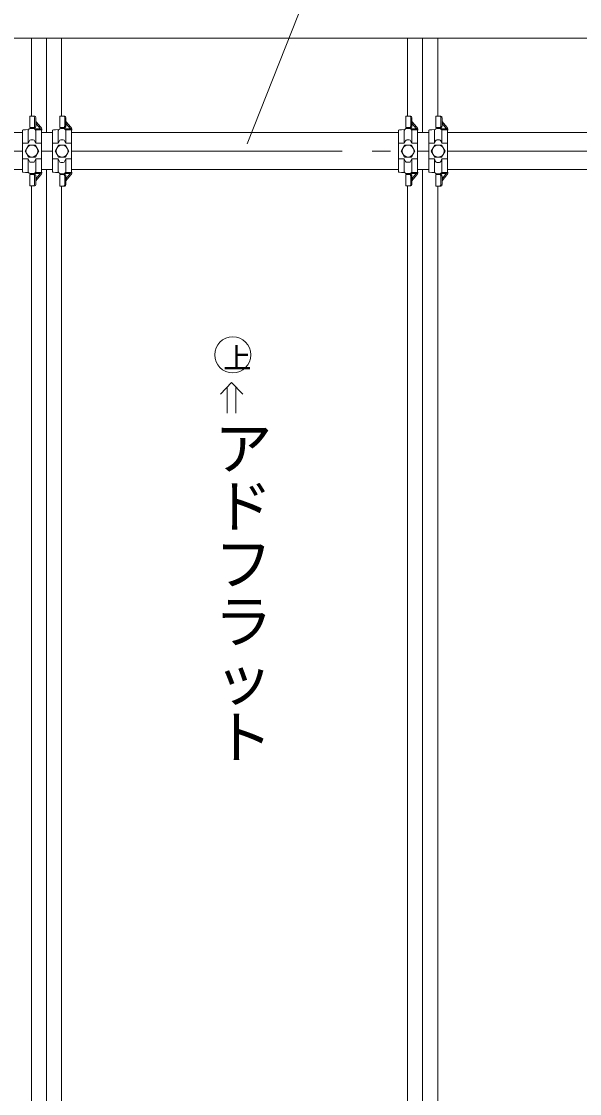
# Model space of a CAD drawing. Units: millimetres, scale not verified. Extents: x -10062 to 10062, y -6938 to 6938.
# Drawn here: x 7169 to 7911, y -1774 to -348 of the extents above; entities that cross this region are included whole.
import ezdxf
from ezdxf.enums import TextEntityAlignment as Align

# ---------------------------------------------------------------- set-up
doc = ezdxf.new("R2010")
doc.units = ezdxf.units.MM
doc.header["$LTSCALE"] = 40
doc.linetypes.add('DASHED1', pattern=[1.8, 1.2, -0.6])
doc.linetypes.add('DOUBLE_CHAIN2', pattern=[12.8, 9, -1, 0.6, -0.6, 0.6, -1])
for name, color, linetype, lineweight in [('0-1_(3m)標準ｱﾄﾞﾌﾗッﾄ', 4, 'Continuous', 5), ('1-3_KANAGU', 2, 'Continuous', 9), ('1-8_ｱﾄﾞﾌﾗッﾄ', 7, 'Continuous', 9), ('1-B_仮囲い', 7, 'Continuous', 9), ('1-C_図面枠', 7, 'Continuous', 9)]:
    doc.layers.add(name, color=color, linetype=linetype, lineweight=lineweight)
doc.styles.add('@ＭＳ ゴシック', font='')
doc.styles.get('@ＭＳ ゴシック').set_extended_font_data('@MS Gothic')

msp = doc.modelspace()

# ---------------------------------------------------------------- linework, layer by layer
at = {"layer": '0-1_(3m)標準ｱﾄﾞﾌﾗッﾄ', "color": 7, "lineweight": 9}
for p, q in [((7182.81, -370.16), (7182.81, -474.05)), ((7202.81, -370.16), (7202.81, -495.86)), ((7222.81, -370.16), (7222.81, -474.1)), ((7682.81, -370.16), (7682.81, -474.05)), ((7702.81, -370.16), (7702.81, -495.86)), ((7722.81, -370.16), (7722.81, -474.1)), ((7202.81, -544.76), (7202.81, -1845.88)), ((7702.81, -544.76), (7702.81, -1845.88)), ((7182.81, -566.87), (7182.81, -1824.1)), ((7222.81, -566.92), (7222.81, -1824.15)), ((7682.81, -566.87), (7682.81, -1824.1)), ((7722.81, -566.92), (7722.81, -1824.15))]:
    msp.add_line(p, q, dxfattribs=at)
at = {"layer": '1-3_KANAGU'}
for p, q in [((7180.51, -474.04), (7187.12, -474.04)), ((7180.51, -489.25), (7180.51, -474.04)), ((7186.91, -476.04), (7186.91, -478.97)), ((7188.54, -476.04), (7188.54, -480.92)), ((7195.02, -488.71), (7188.54, -480.92)), ((7194.29, -490.59), (7188.54, -483.68)), ((7220.51, -474.1), (7227.12, -474.1)), ((7220.51, -489.3), (7220.51, -474.1)), ((7226.91, -476.1), (7226.91, -479.02)), ((7228.54, -476.1), (7228.54, -480.98)), ((7235.02, -488.77), (7228.54, -480.98)), ((7234.29, -490.64), (7228.54, -483.74)), ((7680.51, -474.04), (7687.12, -474.04)), ((7680.51, -489.25), (7680.51, -474.04)), ((7686.91, -476.04), (7686.91, -478.97)), ((7688.54, -476.04), (7688.54, -480.92)), ((7695.02, -488.71), (7688.54, -480.92)), ((7694.29, -490.59), (7688.54, -483.68)), ((7720.51, -474.1), (7727.12, -474.1)), ((7720.51, -489.3), (7720.51, -474.1)), ((7726.91, -476.1), (7726.91, -479.02)), ((7728.54, -476.1), (7728.54, -480.98)), ((7735.02, -488.77), (7728.54, -480.98)), ((7734.29, -490.64), (7728.54, -483.74)), ((7170.91, -548.31), (7170.91, -492.6)), ((7174.84, -492.1), (7179.04, -491.85)), ((7178.41, -492.88), (7178.41, -509.99)), ((7179.81, -491.1), (7178.72, -492.16)), ((7180.51, -489.25), (7181.02, -489.25)), ((7182.79, -490.08), (7193.69, -490.78)), ((7187.01, -491.1), (7188.1, -492.16)), ((7187.07, -491.16), (7195.28, -491.69)), ((7187.96, -492.02), (7195.91, -492.53)), ((7188.41, -492.88), (7188.41, -509.99)), ((7195.91, -548.34), (7195.91, -492.53)), ((7210.91, -548.36), (7210.91, -492.66)), ((7214.84, -492.16), (7219.04, -491.9)), ((7218.41, -492.93), (7218.41, -510.04)), ((7219.81, -491.15), (7218.72, -492.21)), ((7220.51, -489.3), (7221.02, -489.3)), ((7222.79, -490.14), (7233.69, -490.84)), ((7227.01, -491.15), (7228.1, -492.21)), ((7227.07, -491.22), (7235.28, -491.75)), ((7227.96, -492.08), (7235.91, -492.59)), ((7228.41, -492.93), (7228.41, -510.04)), ((7235.91, -548.4), (7235.91, -492.59)), ((7670.91, -548.31), (7670.91, -492.6)), ((7674.84, -492.1), (7679.04, -491.85)), ((7678.41, -492.88), (7678.41, -509.99)), ((7679.81, -491.1), (7678.72, -492.16)), ((7680.51, -489.25), (7681.02, -489.25)), ((7682.79, -490.08), (7693.69, -490.78)), ((7687.01, -491.1), (7688.1, -492.16)), ((7687.07, -491.16), (7695.28, -491.69)), ((7687.96, -492.02), (7695.91, -492.53)), ((7688.41, -492.88), (7688.41, -509.99)), ((7695.91, -548.34), (7695.91, -492.53)), ((7710.91, -548.36), (7710.91, -492.66)), ((7714.84, -492.16), (7719.04, -491.9)), ((7718.41, -492.93), (7718.41, -510.04)), ((7719.81, -491.15), (7718.72, -492.21)), ((7720.51, -489.3), (7721.02, -489.3)), ((7722.79, -490.14), (7733.69, -490.84)), ((7727.01, -491.15), (7728.1, -492.21)), ((7727.07, -491.22), (7735.28, -491.75)), ((7727.96, -492.08), (7735.91, -492.59)), ((7728.41, -492.93), (7728.41, -510.04)), ((7735.91, -548.4), (7735.91, -492.59)), ((7170.91, -509.99), (7178.41, -509.99)), ((7179.94, -506.68), (7178.41, -509.99)), ((7181.76, -505.52), (7185.06, -505.52)), ((7210.91, -510.04), (7218.41, -510.04)), ((7219.94, -506.74), (7218.41, -510.04)), ((7221.76, -505.58), (7225.06, -505.58)), ((7670.91, -509.99), (7678.41, -509.99)), ((7679.94, -506.68), (7678.41, -509.99)), ((7681.76, -505.52), (7685.06, -505.52)), ((7710.91, -510.04), (7718.41, -510.04)), ((7719.94, -506.74), (7718.41, -510.04)), ((7721.76, -505.58), (7725.06, -505.58)), ((7170.91, -530.92), (7178.41, -530.92)), ((7179.94, -534.23), (7178.41, -530.92)), ((7178.41, -548.04), (7178.41, -530.92)), ((7181.76, -535.39), (7185.06, -535.39)), ((7188.41, -548.04), (7188.41, -530.92)), ((7210.91, -530.98), (7218.41, -530.98)), ((7219.94, -534.29), (7218.41, -530.98)), ((7218.41, -548.09), (7218.41, -530.98)), ((7221.76, -535.45), (7225.06, -535.45)), ((7228.41, -548.09), (7228.41, -530.98)), ((7670.91, -530.92), (7678.41, -530.92)), ((7679.94, -534.23), (7678.41, -530.92)), ((7678.41, -548.04), (7678.41, -530.92)), ((7681.76, -535.39), (7685.06, -535.39)), ((7688.41, -548.04), (7688.41, -530.92)), ((7710.91, -530.98), (7718.41, -530.98)), ((7719.94, -534.29), (7718.41, -530.98)), ((7718.41, -548.09), (7718.41, -530.98)), ((7721.76, -535.45), (7725.06, -535.45)), ((7728.41, -548.09), (7728.41, -530.98)), ((7174.84, -548.81), (7179.04, -549.06)), ((7179.81, -549.82), (7178.72, -548.76)), ((7180.51, -551.66), (7181.02, -551.66)), ((7180.51, -551.66), (7180.51, -566.86)), ((7182.79, -550.83), (7193.69, -550.12)), ((7187.01, -549.82), (7188.1, -548.76)), ((7187.07, -549.75), (7195.28, -549.22)), ((7187.96, -548.89), (7195.91, -548.38)), ((7194.29, -550.32), (7188.54, -557.23)), ((7195.02, -552.2), (7188.54, -559.99)), ((7214.84, -548.86), (7219.04, -549.12)), ((7219.81, -549.87), (7218.72, -548.81)), ((7220.51, -551.72), (7221.02, -551.72)), ((7220.51, -551.72), (7220.51, -566.92)), ((7222.79, -550.89), (7233.69, -550.18)), ((7227.01, -549.87), (7228.1, -548.81)), ((7227.07, -549.81), (7235.28, -549.28)), ((7227.96, -548.95), (7235.91, -548.44)), ((7234.29, -550.38), (7228.54, -557.29)), ((7235.02, -552.26), (7228.54, -560.05)), ((7674.84, -548.81), (7679.04, -549.06)), ((7679.81, -549.82), (7678.72, -548.76)), ((7680.51, -551.66), (7681.02, -551.66)), ((7680.51, -551.66), (7680.51, -566.86)), ((7682.79, -550.83), (7693.69, -550.12)), ((7687.01, -549.82), (7688.1, -548.76)), ((7687.07, -549.75), (7695.28, -549.22)), ((7687.96, -548.89), (7695.91, -548.38)), ((7694.29, -550.32), (7688.54, -557.23)), ((7695.02, -552.2), (7688.54, -559.99)), ((7714.84, -548.86), (7719.04, -549.12)), ((7719.81, -549.87), (7718.72, -548.81)), ((7720.51, -551.72), (7721.02, -551.72)), ((7720.51, -551.72), (7720.51, -566.92)), ((7722.79, -550.89), (7733.69, -550.18)), ((7727.01, -549.87), (7728.1, -548.81)), ((7727.07, -549.81), (7735.28, -549.28)), ((7727.96, -548.95), (7735.91, -548.44)), ((7734.29, -550.38), (7728.54, -557.29)), ((7735.02, -552.26), (7728.54, -560.05)), ((7180.51, -566.86), (7187.12, -566.86)), ((7186.91, -564.86), (7186.91, -561.94)), ((7188.54, -564.86), (7188.54, -559.99)), ((7220.51, -566.92), (7227.12, -566.92)), ((7226.91, -564.92), (7226.91, -562)), ((7228.54, -564.92), (7228.54, -560.05)), ((7680.51, -566.86), (7687.12, -566.86)), ((7686.91, -564.86), (7686.91, -561.94)), ((7688.54, -564.86), (7688.54, -559.99)), ((7720.51, -566.92), (7727.12, -566.92)), ((7726.91, -564.92), (7726.91, -562)), ((7728.54, -564.92), (7728.54, -560.05))]:
    msp.add_line(p, q, dxfattribs=at)
at = {"layer": '1-3_KANAGU', "linetype": 'DASHED1'}
for p, q in [((7186.91, -478.97), (7186.91, -487.25)), ((7188.54, -480.92), (7188.54, -487.25)), ((7226.91, -479.02), (7226.91, -487.3)), ((7228.54, -480.98), (7228.54, -487.3)), ((7686.91, -478.97), (7686.91, -487.25)), ((7688.54, -480.92), (7688.54, -487.25)), ((7726.91, -479.02), (7726.91, -487.3)), ((7728.54, -480.98), (7728.54, -487.3)), ((7181.02, -489.25), (7187.12, -489.25)), ((7221.02, -489.3), (7227.12, -489.3)), ((7681.02, -489.25), (7687.12, -489.25)), ((7721.02, -489.3), (7727.12, -489.3)), ((7181.02, -551.66), (7187.12, -551.66)), ((7186.91, -561.94), (7186.91, -553.66)), ((7188.54, -559.99), (7188.54, -553.66)), ((7221.02, -551.72), (7227.12, -551.72)), ((7226.91, -562), (7226.91, -553.72)), ((7228.54, -560.05), (7228.54, -553.72)), ((7681.02, -551.66), (7687.12, -551.66)), ((7686.91, -561.94), (7686.91, -553.66)), ((7688.54, -559.99), (7688.54, -553.66)), ((7721.02, -551.72), (7727.12, -551.72)), ((7726.91, -562), (7726.91, -553.72)), ((7728.54, -560.05), (7728.54, -553.72))]:
    msp.add_line(p, q, dxfattribs=at)
at = {"layer": '1-3_KANAGU', "color": 4, "lineweight": 5}
for p, q in [((7174.21, -520.46), (7178.81, -512.49)), ((7178.81, -512.49), (7188.01, -512.49)), ((7188.01, -512.49), (7192.61, -520.46)), ((7214.21, -520.51), (7218.81, -512.54)), ((7218.81, -512.54), (7228.01, -512.54)), ((7228.01, -512.54), (7232.61, -520.51)), ((7674.21, -520.46), (7678.81, -512.49)), ((7678.81, -512.49), (7688.01, -512.49)), ((7688.01, -512.49), (7692.61, -520.46)), ((7714.21, -520.51), (7718.81, -512.54)), ((7718.81, -512.54), (7728.01, -512.54)), ((7728.01, -512.54), (7732.61, -520.51)), ((7178.81, -528.42), (7174.21, -520.46)), ((7192.61, -520.46), (7188.01, -528.42)), ((7218.81, -528.48), (7214.21, -520.51)), ((7232.61, -520.51), (7228.01, -528.48)), ((7678.81, -528.42), (7674.21, -520.46)), ((7692.61, -520.46), (7688.01, -528.42)), ((7718.81, -528.48), (7714.21, -520.51)), ((7732.61, -520.51), (7728.01, -528.48)), ((7188.01, -528.42), (7178.81, -528.42)), ((7228.01, -528.48), (7218.81, -528.48)), ((7688.01, -528.42), (7678.81, -528.42)), ((7728.01, -528.48), (7718.81, -528.48))]:
    msp.add_line(p, q, dxfattribs=at)
at = {"layer": '1-3_KANAGU'}
for points in [[(7186.88, -506.68), (7188.41, -509.99), (7195.91, -509.99)], [(7226.88, -506.74), (7228.41, -510.04), (7235.91, -510.04)], [(7686.88, -506.68), (7688.41, -509.99), (7695.91, -509.99)], [(7726.88, -506.74), (7728.41, -510.04), (7735.91, -510.04)], [(7186.88, -534.23), (7188.41, -530.92), (7195.91, -530.92)], [(7226.88, -534.29), (7228.41, -530.98), (7235.91, -530.98)], [(7686.88, -534.23), (7688.41, -530.92), (7695.91, -530.92)], [(7726.88, -534.29), (7728.41, -530.98), (7735.91, -530.98)]]:
    msp.add_lwpolyline(points, dxfattribs=at)
at = {"layer": '1-3_KANAGU', "color": 4, "lineweight": 5}
for centre in [(7183.41, -520.46), (7223.41, -520.51), (7683.41, -520.46), (7723.41, -520.51)]:
    msp.add_circle(centre, 7.97, dxfattribs=at)
at = {"layer": '1-3_KANAGU'}
for centre, radius, start, end in [((7179.41, -492.88), 1, 134.006, 180), ((7181.41, -492.75), 2.3, 93.937, 134.006), ((7181.02, -490.48), 1.24, 2.469, 90), ((7185.41, -492.75), 2.3, 45.994, 89.995), ((7187.41, -492.88), 1, 0, 45.994), ((7219.41, -492.93), 1, 134.006, 180), ((7221.41, -492.81), 2.3, 93.937, 134.006), ((7221.02, -490.54), 1.24, 2.469, 90), ((7225.41, -492.81), 2.3, 45.994, 89.995), ((7227.41, -492.93), 1, 0, 45.994), ((7679.41, -492.88), 1, 134.006, 180), ((7681.41, -492.75), 2.3, 93.937, 134.006), ((7681.02, -490.48), 1.24, 2.469, 90), ((7685.41, -492.75), 2.3, 45.994, 89.995), ((7687.41, -492.88), 1, 0, 45.994), ((7719.41, -492.93), 1, 134.006, 180), ((7721.41, -492.81), 2.3, 93.937, 134.006), ((7721.02, -490.54), 1.24, 2.469, 90), ((7725.41, -492.81), 2.3, 45.994, 89.995), ((7727.41, -492.93), 1, 0, 45.994), ((7181.76, -507.52), 2, 90, 155.142), ((7185.06, -507.52), 2, 24.858, 90), ((7221.76, -507.58), 2, 90, 155.142), ((7225.06, -507.58), 2, 24.858, 90), ((7681.76, -507.52), 2, 90, 155.142), ((7685.06, -507.52), 2, 24.858, 90), ((7721.76, -507.58), 2, 90, 155.142), ((7725.06, -507.58), 2, 24.858, 90), ((7181.76, -533.39), 2, 204.858, 270), ((7185.06, -533.39), 2, 270, 335.142), ((7221.76, -533.45), 2, 204.858, 270), ((7225.06, -533.45), 2, 270, 335.142), ((7681.76, -533.39), 2, 204.858, 270), ((7685.06, -533.39), 2, 270, 335.142), ((7721.76, -533.45), 2, 204.858, 270), ((7725.06, -533.45), 2, 270, 335.142), ((7179.41, -548.04), 1, 180, 225.994), ((7181.41, -548.16), 2.3, 225.994, 266.063), ((7181.02, -550.43), 1.24, 270, 357.531), ((7185.41, -548.16), 2.3, 270.005, 314.006), ((7187.41, -548.04), 1, 314.006, 0), ((7219.41, -548.09), 1, 180, 225.994), ((7221.41, -548.22), 2.3, 225.994, 266.063), ((7221.02, -550.48), 1.24, 270, 357.531), ((7225.41, -548.22), 2.3, 270.005, 314.006), ((7227.41, -548.09), 1, 314.006, 0), ((7679.41, -548.04), 1, 180, 225.994), ((7681.41, -548.16), 2.3, 225.994, 266.063), ((7681.02, -550.43), 1.24, 270, 357.531), ((7685.41, -548.16), 2.3, 270.005, 314.006), ((7687.41, -548.04), 1, 314.006, 0), ((7719.41, -548.09), 1, 180, 225.994), ((7721.41, -548.22), 2.3, 225.994, 266.063), ((7721.02, -550.48), 1.24, 270, 357.531), ((7725.41, -548.22), 2.3, 270.005, 314.006), ((7727.41, -548.09), 1, 314.006, 0)]:
    msp.add_arc(centre, radius, start, end, dxfattribs=at)
for centre, major_axis, ratio, start_param, end_param in [((7185.5, -476.04), (0, 2), 0.707001, 4.712389, 6.2831853), ((7187.12, -476.04), (0, 2), 0.707001, 4.712389, 6.2831853), ((7225.5, -476.1), (0, 2), 0.707001, 4.712389, 6.2831853), ((7227.12, -476.1), (0, 2), 0.707001, 4.712389, 6.2831853), ((7685.5, -476.04), (0, 2), 0.707001, 4.712389, 6.2831853), ((7687.12, -476.04), (0, 2), 0.707001, 4.712389, 6.2831853), ((7725.5, -476.1), (0, 2), 0.707001, 4.712389, 6.2831853), ((7727.12, -476.1), (0, 2), 0.707001, 4.712389, 6.2831853), ((7200.91, -492.6), (-30, 0), 0.033603, 5.765587, 6.2831853), ((7183.41, -490.52), (-2.93, 0), 0.034045, 3.9608415, 5.5404285), ((7194.16, -490.78), (1.74, -1.85), 0.087542, 0, 1.5914235), ((7192.08, -490.38), (3.75, -3.22), 0.663063, 0.0401523, 1.3363299), ((7240.91, -492.66), (-30, 0), 0.033603, 5.765587, 6.2831853), ((7223.41, -490.58), (-2.93, 0), 0.034045, 3.9608415, 5.5404285), ((7234.16, -490.84), (1.74, -1.85), 0.087542, 0, 1.5914235), ((7232.08, -490.44), (3.75, -3.22), 0.663063, 0.0401523, 1.3363299), ((7700.91, -492.6), (-30, 0), 0.033603, 5.765587, 6.2831853), ((7683.41, -490.52), (-2.93, 0), 0.034045, 3.9608415, 5.5404285), ((7694.16, -490.78), (1.74, -1.85), 0.087542, 0, 1.5914235), ((7692.08, -490.38), (3.75, -3.22), 0.663063, 0.0401523, 1.3363299), ((7740.91, -492.66), (-30, 0), 0.033603, 5.765587, 6.2831853), ((7723.41, -490.58), (-2.93, 0), 0.034045, 3.9608415, 5.5404285), ((7734.16, -490.84), (1.74, -1.85), 0.087542, 0, 1.5914235), ((7732.08, -490.44), (3.75, -3.22), 0.663063, 0.0401523, 1.3363299), ((7200.91, -548.31), (-30, 0), 0.033604, 6.2831853, 6.8007772), ((7183.41, -550.39), (-2.93, 0), 0.034055, 0.7427079, 2.3223852), ((7194.16, -550.13), (1.74, 1.85), 0.087549, 4.691762, 6.2831853), ((7192.08, -550.53), (3.75, 3.22), 0.663063, 4.9468554, 6.243033), ((7240.91, -548.36), (-30, 0), 0.033604, 6.2831853, 6.8007772), ((7223.41, -550.44), (-2.93, 0), 0.034055, 0.7427079, 2.3223852), ((7234.16, -550.19), (1.74, 1.85), 0.087549, 4.691762, 6.2831853), ((7232.08, -550.59), (3.75, 3.22), 0.663063, 4.9468554, 6.243033), ((7700.91, -548.31), (-30, 0), 0.033604, 6.2831853, 6.8007772), ((7683.41, -550.39), (-2.93, 0), 0.034055, 0.7427079, 2.3223852), ((7694.16, -550.13), (1.74, 1.85), 0.087549, 4.691762, 6.2831853), ((7692.08, -550.53), (3.75, 3.22), 0.663063, 4.9468554, 6.243033), ((7740.91, -548.36), (-30, 0), 0.033604, 6.2831853, 6.8007772), ((7723.41, -550.44), (-2.93, 0), 0.034055, 0.7427079, 2.3223852), ((7734.16, -550.19), (1.74, 1.85), 0.087549, 4.691762, 6.2831853), ((7732.08, -550.59), (3.75, 3.22), 0.663063, 4.9468554, 6.243033), ((7185.5, -564.86), (0, 2), 0.707001, 3.1415927, 4.712389), ((7187.12, -564.86), (0, 2), 0.707001, 3.1415927, 4.712389), ((7225.5, -564.92), (0, 2), 0.707001, 3.1415927, 4.712389), ((7227.12, -564.92), (0, 2), 0.707001, 3.1415927, 4.712389), ((7685.5, -564.86), (0, 2), 0.707001, 3.1415927, 4.712389), ((7687.12, -564.86), (0, 2), 0.707001, 3.1415927, 4.712389), ((7725.5, -564.92), (0, 2), 0.707001, 3.1415927, 4.712389), ((7727.12, -564.92), (0, 2), 0.707001, 3.1415927, 4.712389)]:
    msp.add_ellipse(centre, major_axis=major_axis, ratio=ratio, start_param=start_param, end_param=end_param, dxfattribs=at)
at = {"layer": '1-3_KANAGU', "linetype": 'DASHED1'}
for centre, start_param, end_param in [((7185.5, -487.25), 3.1415927, 4.712389), ((7187.12, -487.25), 3.1415927, 4.712389), ((7225.5, -487.3), 3.1415927, 4.712389), ((7227.12, -487.3), 3.1415927, 4.712389), ((7685.5, -487.25), 3.1415927, 4.712389), ((7687.12, -487.25), 3.1415927, 4.712389), ((7725.5, -487.3), 3.1415927, 4.712389), ((7727.12, -487.3), 3.1415927, 4.712389), ((7185.5, -553.66), 4.712389, 6.2831853), ((7187.12, -553.66), 4.712389, 6.2831853), ((7225.5, -553.72), 4.712389, 6.2831853), ((7227.12, -553.72), 4.712389, 6.2831853), ((7685.5, -553.66), 4.712389, 6.2831853), ((7687.12, -553.66), 4.712389, 6.2831853), ((7725.5, -553.72), 4.712389, 6.2831853), ((7727.12, -553.72), 4.712389, 6.2831853)]:
    msp.add_ellipse(centre, major_axis=(0, 2), ratio=0.707001, start_param=start_param, end_param=end_param, dxfattribs=at)
at = {"layer": '1-8_ｱﾄﾞﾌﾗッﾄ'}
for p, q in [((7202.81, -370.16), (6702.81, -370.16)), ((7702.81, -370.16), (7202.81, -370.16)), ((8202.81, -370.16), (7702.81, -370.16))]:
    msp.add_line(p, q, dxfattribs=at)
at = {"layer": '1-B_仮囲い'}
for p, q in [((6735.91, -495.86), (7170.91, -495.86)), ((7195.91, -495.86), (7210.91, -495.86)), ((7235.91, -495.86), (7670.91, -495.86)), ((7695.91, -495.86), (7710.91, -495.86)), ((7735.91, -495.86), (8170.91, -495.86)), ((7127.31, -520.44), (7170.91, -520.46)), ((7195.91, -520.44), (7210.91, -520.44)), ((7695.91, -520.44), (7710.91, -520.44)), ((6735.91, -544.76), (7170.91, -544.76)), ((7195.91, -544.76), (7210.91, -544.76)), ((7235.91, -544.76), (7670.91, -544.76)), ((7695.91, -544.76), (7710.91, -544.76)), ((7735.91, -544.76), (8170.91, -544.76)), ((7448.81, -828.06), (7433.89, -843.74)), ((7443.13, -833.83), (7443.13, -869.05)), ((7448.81, -828.06), (7463.73, -843.74)), ((7454.49, -833.83), (7454.49, -869.05))]:
    msp.add_line(p, q, dxfattribs=at)
at = {"layer": '1-B_仮囲い', "linetype": 'DOUBLE_CHAIN2'}
for p, q in [((7235.91, -520.5), (7670.91, -520.46)), ((7735.91, -520.5), (8170.91, -520.46))]:
    msp.add_line(p, q, dxfattribs=at)
at = {"layer": '1-B_仮囲い'}
msp.add_circle((7450.35, -791.29), 24.02, dxfattribs=at)
at = {"layer": '1-C_図面枠'}
msp.add_line((7784.7, 286.57), (7469.69, -510.67), dxfattribs=at)

# ---------------------------------------------------------------- texts
at = {"layer": '1-B_仮囲い', "style": '@ＭＳ ゴシック'}
for s, height, p in [('上', 27.59, (7433.93, -776.18)), ('アドフラット', 56.3, (7418.54, -876.32))]:
    msp.add_text(s, height=height, rotation=270, dxfattribs=at).set_placement(p, align=Align.BOTTOM_LEFT)

doc.saveas('drawing.dxf')
